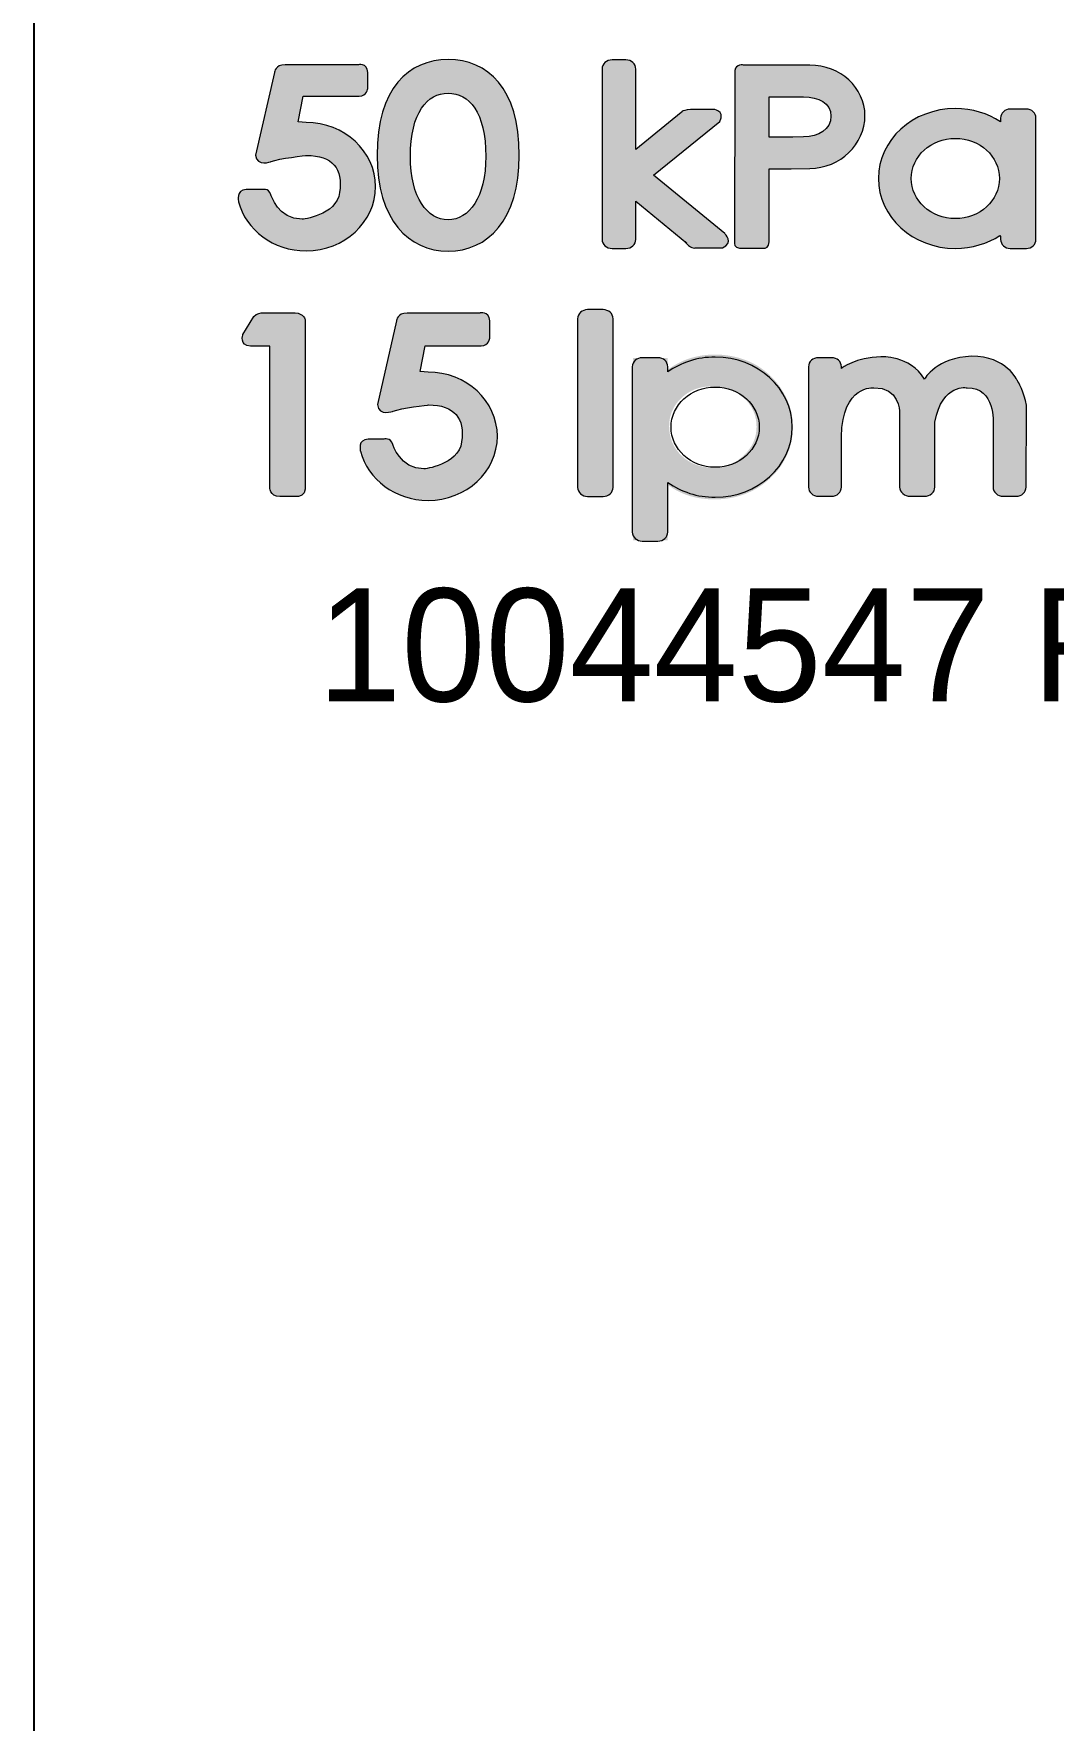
# Model space of a CAD drawing. Header units: inches. Extents: x 0.3 to 16.7, y 0.1 to 10.9.
# Drawn here: x 11.009 to 11.349, y 5.781 to 6.344 of the extents above; entities that cross this region are included whole.
import ezdxf

# ---------------------------------------------------------------- set-up
doc = ezdxf.new("R2010")
doc.units = ezdxf.units.IN
doc.header["$MEASUREMENT"] = 0
doc.layers.add('DIM', color=7, linetype='Continuous')
doc.layers.add('Layer 1', color=7, linetype='Continuous')

msp = doc.modelspace()

# ---------------------------------------------------------------- hatches: boundary and pattern name
at = {"layer": 'DIM'}
h = msp.add_hatch(color=256, dxfattribs=at)
edge = h.paths.add_edge_path()
edge.add_spline(control_points=[(11.09951, 6.31479), (11.11233, 6.31479), (11.12273, 6.30518), (11.12273, 6.29334), (11.12273, 6.2815), (11.11233, 6.2719), (11.09951, 6.2719), (11.08856, 6.2719), (11.07939, 6.2789), (11.07695, 6.28832), (11.07695, 6.28832), (11.07594, 6.29234), (11.07948, 6.29234), (11.07948, 6.29234), (11.0847, 6.29234), (11.0847, 6.29234), (11.0847, 6.29234), (11.08711, 6.29305), (11.08776, 6.29062), (11.08776, 6.29062), (11.09018, 6.28242), (11.09818, 6.28242), (11.09818, 6.28242), (11.10961, 6.28357), (11.11075, 6.29143), (11.11191, 6.2993), (11.10835, 6.30379), (11.09971, 6.30379), (11.09971, 6.30379), (11.09029, 6.30275), (11.08789, 6.30171), (11.08789, 6.30171), (11.08304, 6.29986), (11.08266, 6.30391), (11.08266, 6.30391), (11.08901, 6.33155), (11.08901, 6.33155), (11.08901, 6.33155), (11.08916, 6.33408), (11.09259, 6.33408), (11.09259, 6.33408), (11.11687, 6.33408), (11.11687, 6.33408), (11.11687, 6.33408), (11.11992, 6.33488), (11.12017, 6.33155), (11.12017, 6.33155), (11.12017, 6.32622), (11.12017, 6.32622), (11.12017, 6.32622), (11.12005, 6.32368), (11.11724, 6.32358), (11.11724, 6.32358), (11.09855, 6.32358), (11.09855, 6.32358), (11.09855, 6.32358), (11.0969, 6.31501), (11.0969, 6.31501), (11.0969, 6.31501), (11.09951, 6.31479), (11.09951, 6.31479)], knot_values=[0, 0, 0, 0, 1, 1, 1, 2, 2, 2, 3, 3, 3, 4, 4, 4, 5, 5, 5, 6, 6, 6, 7, 7, 7, 8, 8, 8, 9, 9, 9, 10, 10, 10, 11, 11, 11, 12, 12, 12, 13, 13, 13, 14, 14, 14, 15, 15, 15, 16, 16, 16, 17, 17, 17, 18, 18, 18, 19, 19, 19, 20, 20, 20, 20], degree=3, periodic=0)
h = msp.add_hatch(color=256, dxfattribs=at)
edge = h.paths.add_edge_path()
edge.add_spline(control_points=[(11.17078, 6.30379), (11.17078, 6.28219), (11.16014, 6.27176), (11.14699, 6.27176), (11.13388, 6.27176), (11.12323, 6.28228), (11.12323, 6.30379), (11.12323, 6.32622), (11.13388, 6.33582), (11.14699, 6.33582), (11.16014, 6.33582), (11.17078, 6.32634), (11.17078, 6.30379)], knot_values=[0, 0, 0, 0, 1, 1, 1, 2, 2, 2, 3, 3, 3, 4, 4, 4, 4], degree=3, periodic=0)
edge = h.paths.add_edge_path(flags=16)
edge.add_spline(control_points=[(11.14699, 6.32461), (11.14004, 6.32461), (11.13441, 6.31812), (11.13441, 6.30344), (11.13441, 6.28959), (11.14004, 6.28228), (11.14699, 6.28228), (11.15397, 6.28228), (11.15959, 6.28969), (11.15959, 6.30344), (11.15959, 6.31823), (11.15397, 6.32461), (11.14699, 6.32461)], knot_values=[0, 0, 0, 0, 1, 1, 1, 2, 2, 2, 3, 3, 3, 4, 4, 4, 4], degree=3, periodic=0)
h = msp.add_hatch(color=256, dxfattribs=at)
edge = h.paths.add_edge_path()
edge.add_spline(control_points=[(11.20973, 6.28847), (11.20973, 6.28847), (11.20973, 6.27572), (11.20973, 6.27572), (11.20973, 6.27406), (11.20823, 6.27269), (11.2064, 6.27269), (11.2064, 6.27269), (11.20177, 6.27269), (11.20177, 6.27269), (11.19993, 6.27269), (11.19845, 6.27406), (11.19845, 6.27572), (11.19845, 6.27572), (11.19845, 6.33265), (11.19845, 6.33265), (11.19845, 6.33436), (11.19993, 6.3357), (11.20177, 6.3357), (11.20177, 6.3357), (11.2064, 6.3357), (11.2064, 6.3357), (11.20823, 6.3357), (11.20973, 6.33436), (11.20973, 6.33265), (11.20973, 6.33265), (11.20973, 6.30575), (11.20973, 6.30575), (11.20973, 6.30575), (11.22492, 6.31814), (11.22492, 6.31814), (11.22492, 6.31814), (11.22524, 6.31917), (11.22934, 6.31917), (11.22934, 6.31917), (11.2355, 6.31917), (11.2355, 6.31917), (11.2355, 6.31917), (11.2396, 6.31909), (11.23785, 6.31507), (11.23785, 6.31507), (11.21558, 6.29723), (11.21558, 6.29723), (11.21558, 6.29723), (11.2395, 6.27764), (11.2395, 6.27764), (11.2395, 6.27764), (11.24267, 6.27446), (11.23868, 6.27288), (11.23868, 6.27288), (11.22985, 6.27288), (11.22985, 6.27288), (11.22985, 6.27288), (11.22842, 6.27242), (11.22677, 6.27419), (11.22513, 6.27594), (11.22677, 6.27446), (11.22677, 6.27446), (11.22677, 6.27446), (11.20973, 6.28847), (11.20973, 6.28847)], knot_values=[0, 0, 0, 0, 1, 1, 1, 2, 2, 2, 3, 3, 3, 4, 4, 4, 5, 5, 5, 6, 6, 6, 7, 7, 7, 8, 8, 8, 9, 9, 9, 10, 10, 10, 11, 11, 11, 12, 12, 12, 13, 13, 13, 14, 14, 14, 15, 15, 15, 16, 16, 16, 17, 17, 17, 18, 18, 18, 19, 19, 19, 20, 20, 20, 20], degree=3, periodic=0)
h = msp.add_hatch(color=256, dxfattribs=at)
edge = h.paths.add_edge_path()
edge.add_spline(control_points=[(11.26169, 6.29925), (11.26169, 6.29925), (11.25433, 6.29925), (11.25433, 6.29925), (11.25433, 6.29925), (11.25428, 6.27495), (11.25428, 6.27495), (11.25428, 6.27288), (11.25298, 6.2728), (11.25298, 6.2728), (11.25298, 6.2728), (11.24443, 6.2728), (11.24443, 6.2728), (11.24257, 6.27288), (11.24267, 6.27457), (11.24267, 6.27457), (11.24267, 6.27457), (11.2428, 6.33218), (11.2428, 6.33218), (11.2431, 6.33445), (11.24579, 6.33398), (11.24579, 6.33398), (11.24579, 6.33398), (11.26789, 6.33398), (11.26789, 6.33398), (11.27808, 6.33398), (11.28631, 6.32639), (11.28631, 6.31703), (11.28631, 6.30767), (11.27808, 6.29943), (11.26789, 6.29943), (11.26789, 6.29943), (11.26169, 6.29925), (11.26169, 6.29925)], knot_values=[0, 0, 0, 0, 1, 1, 1, 2, 2, 2, 3, 3, 3, 4, 4, 4, 5, 5, 5, 6, 6, 6, 7, 7, 7, 8, 8, 8, 9, 9, 9, 10, 10, 10, 11, 11, 11, 11], degree=3, periodic=0)
edge = h.paths.add_edge_path(flags=16)
edge.add_spline(control_points=[(11.26576, 6.30996), (11.27081, 6.30996), (11.27492, 6.3124), (11.27492, 6.3169), (11.27492, 6.32139), (11.27081, 6.32334), (11.26576, 6.32334), (11.26576, 6.32334), (11.25433, 6.32334), (11.25433, 6.32334), (11.25433, 6.32334), (11.25433, 6.30986), (11.25433, 6.30986), (11.25433, 6.30986), (11.26221, 6.30986), (11.26221, 6.30986), (11.26221, 6.30986), (11.26576, 6.30996), (11.26576, 6.30996)], knot_values=[0, 0, 0, 0, 1, 1, 1, 2, 2, 2, 3, 3, 3, 4, 4, 4, 5, 5, 5, 6, 6, 6, 6], degree=3, periodic=0)
h = msp.add_hatch(color=256, dxfattribs=at)
edge = h.paths.add_edge_path()
edge.add_spline(control_points=[(11.33142, 6.27703), (11.32722, 6.27431), (11.32206, 6.27269), (11.31652, 6.27269), (11.30229, 6.27269), (11.29081, 6.28314), (11.29081, 6.29608), (11.29081, 6.30899), (11.30229, 6.31945), (11.31652, 6.31945), (11.32214, 6.31945), (11.32736, 6.3178), (11.33159, 6.31502), (11.33159, 6.31502), (11.33165, 6.31572), (11.33165, 6.31572), (11.33165, 6.31572), (11.33165, 6.31625), (11.33165, 6.31625), (11.33165, 6.31789), (11.33308, 6.31928), (11.33485, 6.31928), (11.33485, 6.31928), (11.34026, 6.31928), (11.34026, 6.31928), (11.34202, 6.31928), (11.34346, 6.31789), (11.34346, 6.31625), (11.34346, 6.31625), (11.34346, 6.27572), (11.34346, 6.27572), (11.34346, 6.27405), (11.34202, 6.27269), (11.34026, 6.27269), (11.34026, 6.27269), (11.33485, 6.27269), (11.33485, 6.27269), (11.33308, 6.27269), (11.33165, 6.27405), (11.33165, 6.27572), (11.33165, 6.27572), (11.33165, 6.2767), (11.33165, 6.2767), (11.33165, 6.2767), (11.33142, 6.27703), (11.33142, 6.27703)], knot_values=[0, 0, 0, 0, 1, 1, 1, 2, 2, 2, 3, 3, 3, 4, 4, 4, 5, 5, 5, 6, 6, 6, 7, 7, 7, 8, 8, 8, 9, 9, 9, 10, 10, 10, 11, 11, 11, 12, 12, 12, 13, 13, 13, 14, 14, 14, 15, 15, 15, 15], degree=3, periodic=0)
edge = h.paths.add_edge_path(flags=16)
edge.add_spline(control_points=[(11.31652, 6.28267), (11.32465, 6.28267), (11.33125, 6.28868), (11.33125, 6.29608), (11.33125, 6.30348), (11.32465, 6.30947), (11.31652, 6.30947), (11.30837, 6.30947), (11.30178, 6.30348), (11.30178, 6.29608), (11.30178, 6.28868), (11.30837, 6.28267), (11.31652, 6.28267)], knot_values=[0, 0, 0, 0, 1, 1, 1, 2, 2, 2, 3, 3, 3, 4, 4, 4, 4], degree=3, periodic=0)
h = msp.add_hatch(color=256, dxfattribs=at)
edge = h.paths.add_edge_path()
edge.add_spline(control_points=[(11.0821, 6.24997), (11.0821, 6.24997), (11.07842, 6.24389), (11.07842, 6.24389), (11.07842, 6.24389), (11.07714, 6.24012), (11.08099, 6.24004), (11.08099, 6.24004), (11.08742, 6.24004), (11.08742, 6.24004), (11.08742, 6.24004), (11.08742, 6.19295), (11.08742, 6.19295), (11.08742, 6.19295), (11.08732, 6.18976), (11.09073, 6.18976), (11.09073, 6.18976), (11.09699, 6.18976), (11.09699, 6.18976), (11.09699, 6.18976), (11.09927, 6.19026), (11.09927, 6.19218), (11.09927, 6.19218), (11.09927, 6.2488), (11.09927, 6.2488), (11.09927, 6.2488), (11.09872, 6.25113), (11.09587, 6.25113), (11.09587, 6.25113), (11.08477, 6.25113), (11.08477, 6.25113), (11.08477, 6.25113), (11.08291, 6.25109), (11.0821, 6.24997)], knot_values=[0, 0, 0, 0, 1, 1, 1, 2, 2, 2, 3, 3, 3, 4, 4, 4, 5, 5, 5, 6, 6, 6, 7, 7, 7, 8, 8, 8, 9, 9, 9, 10, 10, 10, 11, 11, 11, 11], degree=3, periodic=0)
h = msp.add_hatch(color=256, dxfattribs=at)
edge = h.paths.add_edge_path()
edge.add_spline(control_points=[(11.14028, 6.23135), (11.15308, 6.23135), (11.16347, 6.22172), (11.16347, 6.20989), (11.16347, 6.19807), (11.15308, 6.18847), (11.14028, 6.18847), (11.12931, 6.18847), (11.12015, 6.19548), (11.11769, 6.20491), (11.11769, 6.20491), (11.11669, 6.20892), (11.12025, 6.20892), (11.12025, 6.20892), (11.12546, 6.20892), (11.12546, 6.20892), (11.12546, 6.20892), (11.12787, 6.20962), (11.12849, 6.20718), (11.12849, 6.20718), (11.13091, 6.199), (11.13892, 6.199), (11.13892, 6.199), (11.15038, 6.20014), (11.15152, 6.208), (11.15266, 6.21586), (11.14911, 6.22038), (11.14046, 6.22038), (11.14046, 6.22038), (11.13105, 6.21932), (11.12864, 6.21828), (11.12864, 6.21828), (11.1238, 6.21644), (11.12341, 6.22049), (11.12341, 6.22049), (11.12977, 6.24853), (11.12977, 6.24853), (11.12977, 6.24853), (11.1299, 6.25109), (11.13335, 6.25109), (11.13335, 6.25109), (11.15761, 6.25109), (11.15761, 6.25109), (11.15761, 6.25109), (11.16067, 6.25187), (11.16093, 6.24853), (11.16093, 6.24853), (11.16093, 6.24279), (11.16093, 6.24279), (11.16093, 6.24279), (11.16079, 6.24024), (11.15801, 6.24015), (11.15801, 6.24015), (11.1393, 6.24015), (11.1393, 6.24015), (11.1393, 6.24015), (11.13765, 6.2316), (11.13765, 6.2316), (11.13765, 6.2316), (11.14028, 6.23135), (11.14028, 6.23135)], knot_values=[0, 0, 0, 0, 1, 1, 1, 2, 2, 2, 3, 3, 3, 4, 4, 4, 5, 5, 5, 6, 6, 6, 7, 7, 7, 8, 8, 8, 9, 9, 9, 10, 10, 10, 11, 11, 11, 12, 12, 12, 13, 13, 13, 14, 14, 14, 15, 15, 15, 16, 16, 16, 17, 17, 17, 18, 18, 18, 19, 19, 19, 20, 20, 20, 20], degree=3, periodic=0)
h = msp.add_hatch(color=256, dxfattribs=at)
edge = h.paths.add_edge_path()
edge.add_spline(control_points=[(11.20213, 6.19279), (11.20213, 6.19112), (11.20063, 6.18976), (11.19879, 6.18976), (11.19879, 6.18976), (11.19362, 6.18976), (11.19362, 6.18976), (11.19177, 6.18976), (11.19028, 6.19112), (11.19028, 6.19279), (11.19028, 6.19279), (11.19028, 6.24921), (11.19028, 6.24921), (11.19028, 6.25088), (11.19177, 6.25222), (11.19362, 6.25222), (11.19362, 6.25222), (11.19879, 6.25222), (11.19879, 6.25222), (11.20063, 6.25222), (11.20213, 6.25088), (11.20213, 6.24921), (11.20213, 6.24921), (11.20213, 6.19279), (11.20213, 6.19279)], knot_values=[0, 0, 0, 0, 1, 1, 1, 2, 2, 2, 3, 3, 3, 4, 4, 4, 5, 5, 5, 6, 6, 6, 7, 7, 7, 8, 8, 8, 8], degree=3, periodic=0)
h = msp.add_hatch(color=256, dxfattribs=at)
edge = h.paths.add_edge_path()
edge.add_spline(control_points=[(11.22041, 6.19369), (11.22041, 6.19369), (11.22041, 6.17513), (11.22041, 6.17513), (11.22041, 6.17513), (11.20881, 6.17513), (11.20881, 6.17513), (11.20881, 6.17513), (11.20881, 6.23603), (11.20881, 6.23603), (11.20881, 6.23603), (11.22041, 6.23603), (11.22041, 6.23603), (11.22041, 6.23603), (11.22041, 6.23218), (11.22041, 6.23218), (11.22277, 6.23388), (11.22523, 6.23516), (11.22781, 6.23597), (11.23038, 6.23678), (11.23315, 6.23721), (11.23614, 6.23721), (11.23932, 6.23721), (11.24233, 6.23674), (11.24515, 6.23582), (11.24797, 6.23494), (11.2505, 6.23359), (11.25275, 6.23181), (11.25578, 6.2294), (11.25811, 6.22657), (11.25976, 6.2233), (11.2614, 6.22004), (11.26222, 6.2166), (11.26222, 6.2129), (11.26222, 6.20947), (11.26147, 6.20617), (11.25999, 6.20308), (11.2585, 6.19995), (11.25639, 6.19725), (11.25366, 6.195), (11.25133, 6.19299), (11.24867, 6.19146), (11.24568, 6.1904), (11.24268, 6.18933), (11.23954, 6.1888), (11.23623, 6.1888), (11.23301, 6.1888), (11.23011, 6.18919), (11.22755, 6.19), (11.225, 6.19078), (11.22261, 6.19203), (11.22041, 6.19369)], knot_values=[0, 0, 0, 0, 1, 1, 1, 2, 2, 2, 3, 3, 3, 4, 4, 4, 5, 5, 5, 6, 6, 6, 7, 7, 7, 8, 8, 8, 9, 9, 9, 10, 10, 10, 11, 11, 11, 12, 12, 12, 13, 13, 13, 14, 14, 14, 15, 15, 15, 16, 16, 16, 17, 17, 17, 17], degree=3, periodic=0)
edge = h.paths.add_edge_path(flags=16)
edge.add_spline(control_points=[(11.22086, 6.21324), (11.22086, 6.20929), (11.22226, 6.20603), (11.22504, 6.20338), (11.22783, 6.20075), (11.23128, 6.19942), (11.23539, 6.19942), (11.23945, 6.19942), (11.24291, 6.20075), (11.24578, 6.20345), (11.24863, 6.20614), (11.25007, 6.20933), (11.25007, 6.21307), (11.25007, 6.21695), (11.24863, 6.22017), (11.24576, 6.22272), (11.24287, 6.22529), (11.23923, 6.22657), (11.23484, 6.22657), (11.23099, 6.22657), (11.2277, 6.22529), (11.22496, 6.22271), (11.22222, 6.22014), (11.22086, 6.21697), (11.22086, 6.21324)], knot_values=[0, 0, 0, 0, 1, 1, 1, 2, 2, 2, 3, 3, 3, 4, 4, 4, 5, 5, 5, 6, 6, 6, 7, 7, 7, 8, 8, 8, 8], degree=3, periodic=0)
h = msp.add_hatch(color=256, dxfattribs=at)
edge = h.paths.add_edge_path()
edge.add_spline(control_points=[(11.27844, 6.20973), (11.27844, 6.20973), (11.27844, 6.19289), (11.27844, 6.19289), (11.27844, 6.1912), (11.27693, 6.18984), (11.27507, 6.18984), (11.27507, 6.18984), (11.27075, 6.18984), (11.27075, 6.18984), (11.26889, 6.18984), (11.2674, 6.1912), (11.2674, 6.19289), (11.2674, 6.19289), (11.2674, 6.23314), (11.2674, 6.23314), (11.2674, 6.23484), (11.26889, 6.23617), (11.27075, 6.23617), (11.27075, 6.23617), (11.27507, 6.23617), (11.27507, 6.23617), (11.27693, 6.23617), (11.27844, 6.23484), (11.27844, 6.23314), (11.27844, 6.23314), (11.27844, 6.2326), (11.27844, 6.2326), (11.27844, 6.2326), (11.28321, 6.23637), (11.29165, 6.23644), (11.29165, 6.23644), (11.30128, 6.23704), (11.30616, 6.22901), (11.30616, 6.22901), (11.31039, 6.23637), (11.32196, 6.23662), (11.33353, 6.23685), (11.33729, 6.22842), (11.33729, 6.22842), (11.33729, 6.22842), (11.33969, 6.22441), (11.34023, 6.22034), (11.34023, 6.22034), (11.34014, 6.19289), (11.34014, 6.19289), (11.34014, 6.1912), (11.33864, 6.18984), (11.33681, 6.18984), (11.33681, 6.18984), (11.33246, 6.18984), (11.33246, 6.18984), (11.33062, 6.18984), (11.32912, 6.1912), (11.32912, 6.19289), (11.32912, 6.19289), (11.32912, 6.21406), (11.32912, 6.21406), (11.32912, 6.21406), (11.32994, 6.22635), (11.3205, 6.22608), (11.3205, 6.22608), (11.31213, 6.22785), (11.30966, 6.21466), (11.30966, 6.21466), (11.30966, 6.19289), (11.30966, 6.19289), (11.30966, 6.1912), (11.30806, 6.18984), (11.30608, 6.18984), (11.30608, 6.18984), (11.30145, 6.18984), (11.30145, 6.18984), (11.29949, 6.18984), (11.2979, 6.1912), (11.2979, 6.19289), (11.2979, 6.19289), (11.2979, 6.21808), (11.2979, 6.21808), (11.2979, 6.21808), (11.29771, 6.22652), (11.28925, 6.22608), (11.28925, 6.22608), (11.27879, 6.22736), (11.27844, 6.20973)], knot_values=[0, 0, 0, 0, 1, 1, 1, 2, 2, 2, 3, 3, 3, 4, 4, 4, 5, 5, 5, 6, 6, 6, 7, 7, 7, 8, 8, 8, 9, 9, 9, 10, 10, 10, 11, 11, 11, 12, 12, 12, 13, 13, 13, 14, 14, 14, 15, 15, 15, 16, 16, 16, 17, 17, 17, 18, 18, 18, 19, 19, 19, 20, 20, 20, 21, 21, 21, 22, 22, 22, 23, 23, 23, 24, 24, 24, 25, 25, 25, 26, 26, 26, 27, 27, 27, 28, 28, 28, 28], degree=3, periodic=0)

# ---------------------------------------------------------------- linework, layer by layer
msp.add_line((11.00851, 6.88808), (11.00851, 5.31328), dxfattribs=at)
msp.add_lwpolyline([(11.00851, 6.88808), (11.00851, 5.31328), (11.59906, 5.31328), (11.59906, 6.88808)], close=True, dxfattribs=at)
at = {"layer": 'Layer 1', "lineweight": 0}
for points, knots in [([(11.09951, 6.31479), (11.11233, 6.31479), (11.12273, 6.30518), (11.12273, 6.29334), (11.12273, 6.2815), (11.11233, 6.2719), (11.09951, 6.2719), (11.08856, 6.2719), (11.07939, 6.2789), (11.07695, 6.28832), (11.07695, 6.28832), (11.07594, 6.29234), (11.07948, 6.29234), (11.07948, 6.29234), (11.0847, 6.29234), (11.0847, 6.29234), (11.0847, 6.29234), (11.08711, 6.29305), (11.08776, 6.29062), (11.08776, 6.29062), (11.09018, 6.28242), (11.09818, 6.28242), (11.09818, 6.28242), (11.10961, 6.28357), (11.11075, 6.29143), (11.11191, 6.2993), (11.10835, 6.30379), (11.09971, 6.30379), (11.09971, 6.30379), (11.09029, 6.30275), (11.08789, 6.30171), (11.08789, 6.30171), (11.08304, 6.29986), (11.08266, 6.30391), (11.08266, 6.30391), (11.08901, 6.33155), (11.08901, 6.33155), (11.08901, 6.33155), (11.08916, 6.33408), (11.09259, 6.33408), (11.09259, 6.33408), (11.11687, 6.33408), (11.11687, 6.33408), (11.11687, 6.33408), (11.11992, 6.33488), (11.12017, 6.33155), (11.12017, 6.33155), (11.12017, 6.32622), (11.12017, 6.32622), (11.12017, 6.32622), (11.12005, 6.32368), (11.11724, 6.32358), (11.11724, 6.32358), (11.09855, 6.32358), (11.09855, 6.32358), (11.09855, 6.32358), (11.0969, 6.31501), (11.0969, 6.31501), (11.0969, 6.31501), (11.09951, 6.31479), (11.09951, 6.31479)], [0, 0, 0, 0, 1, 1, 1, 2, 2, 2, 3, 3, 3, 4, 4, 4, 5, 5, 5, 6, 6, 6, 7, 7, 7, 8, 8, 8, 9, 9, 9, 10, 10, 10, 11, 11, 11, 12, 12, 12, 13, 13, 13, 14, 14, 14, 15, 15, 15, 16, 16, 16, 17, 17, 17, 18, 18, 18, 19, 19, 19, 20, 20, 20, 20]), ([(11.17078, 6.30379), (11.17078, 6.28219), (11.16014, 6.27176), (11.14699, 6.27176), (11.13388, 6.27176), (11.12323, 6.28228), (11.12323, 6.30379), (11.12323, 6.32622), (11.13388, 6.33582), (11.14699, 6.33582), (11.16014, 6.33582), (11.17078, 6.32634), (11.17078, 6.30379)], [0, 0, 0, 0, 1, 1, 1, 2, 2, 2, 3, 3, 3, 4, 4, 4, 4]), ([(11.20973, 6.28847), (11.20973, 6.28847), (11.20973, 6.27572), (11.20973, 6.27572), (11.20973, 6.27406), (11.20823, 6.27269), (11.2064, 6.27269), (11.2064, 6.27269), (11.20177, 6.27269), (11.20177, 6.27269), (11.19993, 6.27269), (11.19845, 6.27406), (11.19845, 6.27572), (11.19845, 6.27572), (11.19845, 6.33265), (11.19845, 6.33265), (11.19845, 6.33436), (11.19993, 6.3357), (11.20177, 6.3357), (11.20177, 6.3357), (11.2064, 6.3357), (11.2064, 6.3357), (11.20823, 6.3357), (11.20973, 6.33436), (11.20973, 6.33265), (11.20973, 6.33265), (11.20973, 6.30575), (11.20973, 6.30575), (11.20973, 6.30575), (11.22492, 6.31814), (11.22492, 6.31814), (11.22492, 6.31814), (11.22524, 6.31917), (11.22934, 6.31917), (11.22934, 6.31917), (11.2355, 6.31917), (11.2355, 6.31917), (11.2355, 6.31917), (11.2396, 6.31909), (11.23785, 6.31507), (11.23785, 6.31507), (11.21558, 6.29723), (11.21558, 6.29723), (11.21558, 6.29723), (11.2395, 6.27764), (11.2395, 6.27764), (11.2395, 6.27764), (11.24267, 6.27446), (11.23868, 6.27288), (11.23868, 6.27288), (11.22985, 6.27288), (11.22985, 6.27288), (11.22985, 6.27288), (11.22842, 6.27242), (11.22677, 6.27419), (11.22513, 6.27594), (11.22677, 6.27446), (11.22677, 6.27446), (11.22677, 6.27446), (11.20973, 6.28847), (11.20973, 6.28847)], [0, 0, 0, 0, 1, 1, 1, 2, 2, 2, 3, 3, 3, 4, 4, 4, 5, 5, 5, 6, 6, 6, 7, 7, 7, 8, 8, 8, 9, 9, 9, 10, 10, 10, 11, 11, 11, 12, 12, 12, 13, 13, 13, 14, 14, 14, 15, 15, 15, 16, 16, 16, 17, 17, 17, 18, 18, 18, 19, 19, 19, 20, 20, 20, 20]), ([(11.26169, 6.29925), (11.26169, 6.29925), (11.25433, 6.29925), (11.25433, 6.29925), (11.25433, 6.29925), (11.25428, 6.27495), (11.25428, 6.27495), (11.25428, 6.27288), (11.25298, 6.2728), (11.25298, 6.2728), (11.25298, 6.2728), (11.24443, 6.2728), (11.24443, 6.2728), (11.24257, 6.27288), (11.24267, 6.27457), (11.24267, 6.27457), (11.24267, 6.27457), (11.2428, 6.33218), (11.2428, 6.33218), (11.2431, 6.33445), (11.24579, 6.33398), (11.24579, 6.33398), (11.24579, 6.33398), (11.26789, 6.33398), (11.26789, 6.33398), (11.27808, 6.33398), (11.28631, 6.32639), (11.28631, 6.31703), (11.28631, 6.30767), (11.27808, 6.29943), (11.26789, 6.29943), (11.26789, 6.29943), (11.26169, 6.29925), (11.26169, 6.29925)], [0, 0, 0, 0, 1, 1, 1, 2, 2, 2, 3, 3, 3, 4, 4, 4, 5, 5, 5, 6, 6, 6, 7, 7, 7, 8, 8, 8, 9, 9, 9, 10, 10, 10, 11, 11, 11, 11]), ([(11.14699, 6.32461), (11.14004, 6.32461), (11.13441, 6.31812), (11.13441, 6.30344), (11.13441, 6.28959), (11.14004, 6.28228), (11.14699, 6.28228), (11.15397, 6.28228), (11.15959, 6.28969), (11.15959, 6.30344), (11.15959, 6.31823), (11.15397, 6.32461), (11.14699, 6.32461)], [0, 0, 0, 0, 1, 1, 1, 2, 2, 2, 3, 3, 3, 4, 4, 4, 4]), ([(11.26576, 6.30996), (11.27081, 6.30996), (11.27492, 6.3124), (11.27492, 6.3169), (11.27492, 6.32139), (11.27081, 6.32334), (11.26576, 6.32334), (11.26576, 6.32334), (11.25433, 6.32334), (11.25433, 6.32334), (11.25433, 6.32334), (11.25433, 6.30986), (11.25433, 6.30986), (11.25433, 6.30986), (11.26221, 6.30986), (11.26221, 6.30986), (11.26221, 6.30986), (11.26576, 6.30996), (11.26576, 6.30996)], [0, 0, 0, 0, 1, 1, 1, 2, 2, 2, 3, 3, 3, 4, 4, 4, 5, 5, 5, 6, 6, 6, 6]), ([(11.33142, 6.27703), (11.32722, 6.27431), (11.32206, 6.27269), (11.31652, 6.27269), (11.30229, 6.27269), (11.29081, 6.28314), (11.29081, 6.29608), (11.29081, 6.30899), (11.30229, 6.31945), (11.31652, 6.31945), (11.32214, 6.31945), (11.32736, 6.3178), (11.33159, 6.31502), (11.33159, 6.31502), (11.33165, 6.31572), (11.33165, 6.31572), (11.33165, 6.31572), (11.33165, 6.31625), (11.33165, 6.31625), (11.33165, 6.31789), (11.33308, 6.31928), (11.33485, 6.31928), (11.33485, 6.31928), (11.34026, 6.31928), (11.34026, 6.31928), (11.34202, 6.31928), (11.34346, 6.31789), (11.34346, 6.31625), (11.34346, 6.31625), (11.34346, 6.27572), (11.34346, 6.27572), (11.34346, 6.27405), (11.34202, 6.27269), (11.34026, 6.27269), (11.34026, 6.27269), (11.33485, 6.27269), (11.33485, 6.27269), (11.33308, 6.27269), (11.33165, 6.27405), (11.33165, 6.27572), (11.33165, 6.27572), (11.33165, 6.2767), (11.33165, 6.2767), (11.33165, 6.2767), (11.33142, 6.27703), (11.33142, 6.27703)], [0, 0, 0, 0, 1, 1, 1, 2, 2, 2, 3, 3, 3, 4, 4, 4, 5, 5, 5, 6, 6, 6, 7, 7, 7, 8, 8, 8, 9, 9, 9, 10, 10, 10, 11, 11, 11, 12, 12, 12, 13, 13, 13, 14, 14, 14, 15, 15, 15, 15]), ([(11.31652, 6.28267), (11.32465, 6.28267), (11.33125, 6.28868), (11.33125, 6.29608), (11.33125, 6.30348), (11.32465, 6.30947), (11.31652, 6.30947), (11.30837, 6.30947), (11.30178, 6.30348), (11.30178, 6.29608), (11.30178, 6.28868), (11.30837, 6.28267), (11.31652, 6.28267)], [0, 0, 0, 0, 1, 1, 1, 2, 2, 2, 3, 3, 3, 4, 4, 4, 4]), ([(11.0821, 6.24997), (11.0821, 6.24997), (11.07842, 6.24389), (11.07842, 6.24389), (11.07842, 6.24389), (11.07714, 6.24012), (11.08099, 6.24004), (11.08099, 6.24004), (11.08742, 6.24004), (11.08742, 6.24004), (11.08742, 6.24004), (11.08742, 6.19295), (11.08742, 6.19295), (11.08742, 6.19295), (11.08732, 6.18976), (11.09073, 6.18976), (11.09073, 6.18976), (11.09699, 6.18976), (11.09699, 6.18976), (11.09699, 6.18976), (11.09927, 6.19026), (11.09927, 6.19218), (11.09927, 6.19218), (11.09927, 6.2488), (11.09927, 6.2488), (11.09927, 6.2488), (11.09872, 6.25113), (11.09587, 6.25113), (11.09587, 6.25113), (11.08477, 6.25113), (11.08477, 6.25113), (11.08477, 6.25113), (11.08291, 6.25109), (11.0821, 6.24997)], [0, 0, 0, 0, 1, 1, 1, 2, 2, 2, 3, 3, 3, 4, 4, 4, 5, 5, 5, 6, 6, 6, 7, 7, 7, 8, 8, 8, 9, 9, 9, 10, 10, 10, 11, 11, 11, 11]), ([(11.14028, 6.23135), (11.15308, 6.23135), (11.16347, 6.22172), (11.16347, 6.20989), (11.16347, 6.19807), (11.15308, 6.18847), (11.14028, 6.18847), (11.12931, 6.18847), (11.12015, 6.19548), (11.11769, 6.20491), (11.11769, 6.20491), (11.11669, 6.20892), (11.12025, 6.20892), (11.12025, 6.20892), (11.12546, 6.20892), (11.12546, 6.20892), (11.12546, 6.20892), (11.12787, 6.20962), (11.12849, 6.20718), (11.12849, 6.20718), (11.13091, 6.199), (11.13892, 6.199), (11.13892, 6.199), (11.15038, 6.20014), (11.15152, 6.208), (11.15266, 6.21586), (11.14911, 6.22038), (11.14046, 6.22038), (11.14046, 6.22038), (11.13105, 6.21932), (11.12864, 6.21828), (11.12864, 6.21828), (11.1238, 6.21644), (11.12341, 6.22049), (11.12341, 6.22049), (11.12977, 6.24853), (11.12977, 6.24853), (11.12977, 6.24853), (11.1299, 6.25109), (11.13335, 6.25109), (11.13335, 6.25109), (11.15761, 6.25109), (11.15761, 6.25109), (11.15761, 6.25109), (11.16067, 6.25187), (11.16093, 6.24853), (11.16093, 6.24853), (11.16093, 6.24279), (11.16093, 6.24279), (11.16093, 6.24279), (11.16079, 6.24024), (11.15801, 6.24015), (11.15801, 6.24015), (11.1393, 6.24015), (11.1393, 6.24015), (11.1393, 6.24015), (11.13765, 6.2316), (11.13765, 6.2316), (11.13765, 6.2316), (11.14028, 6.23135), (11.14028, 6.23135)], [0, 0, 0, 0, 1, 1, 1, 2, 2, 2, 3, 3, 3, 4, 4, 4, 5, 5, 5, 6, 6, 6, 7, 7, 7, 8, 8, 8, 9, 9, 9, 10, 10, 10, 11, 11, 11, 12, 12, 12, 13, 13, 13, 14, 14, 14, 15, 15, 15, 16, 16, 16, 17, 17, 17, 18, 18, 18, 19, 19, 19, 20, 20, 20, 20]), ([(11.20213, 6.19279), (11.20213, 6.19112), (11.20063, 6.18976), (11.19879, 6.18976), (11.19879, 6.18976), (11.19362, 6.18976), (11.19362, 6.18976), (11.19177, 6.18976), (11.19028, 6.19112), (11.19028, 6.19279), (11.19028, 6.19279), (11.19028, 6.24921), (11.19028, 6.24921), (11.19028, 6.25088), (11.19177, 6.25222), (11.19362, 6.25222), (11.19362, 6.25222), (11.19879, 6.25222), (11.19879, 6.25222), (11.20063, 6.25222), (11.20213, 6.25088), (11.20213, 6.24921), (11.20213, 6.24921), (11.20213, 6.19279), (11.20213, 6.19279)], [0, 0, 0, 0, 1, 1, 1, 2, 2, 2, 3, 3, 3, 4, 4, 4, 5, 5, 5, 6, 6, 6, 7, 7, 7, 8, 8, 8, 8]), ([(11.22041, 6.19369), (11.22041, 6.19369), (11.22041, 6.17786), (11.22041, 6.17786), (11.22041, 6.17616), (11.21891, 6.17483), (11.21707, 6.17483), (11.21707, 6.17483), (11.2119, 6.17483), (11.2119, 6.17483), (11.21004, 6.17483), (11.20855, 6.17616), (11.20855, 6.17786), (11.20855, 6.17786), (11.20855, 6.23316), (11.20855, 6.23316), (11.20855, 6.23484), (11.21004, 6.23617), (11.2119, 6.23617), (11.2119, 6.23617), (11.21707, 6.23617), (11.21707, 6.23617), (11.21891, 6.23617), (11.22041, 6.23484), (11.22041, 6.23316), (11.22041, 6.23316), (11.22041, 6.23236), (11.22041, 6.23236), (11.22041, 6.23236), (11.22037, 6.2314), (11.22037, 6.2314), (11.22473, 6.23451), (11.23026, 6.23637), (11.23624, 6.23637), (11.25047, 6.23637), (11.262, 6.2259), (11.262, 6.21294), (11.262, 6.20001), (11.25047, 6.18952), (11.23624, 6.18952), (11.23031, 6.18952), (11.22481, 6.19135), (11.22048, 6.19445), (11.22048, 6.19445), (11.22041, 6.19369), (11.22041, 6.19369)], [0, 0, 0, 0, 1, 1, 1, 2, 2, 2, 3, 3, 3, 4, 4, 4, 5, 5, 5, 6, 6, 6, 7, 7, 7, 8, 8, 8, 9, 9, 9, 10, 10, 10, 11, 11, 11, 12, 12, 12, 13, 13, 13, 14, 14, 14, 15, 15, 15, 15]), ([(11.27844, 6.20973), (11.27844, 6.20973), (11.27844, 6.19289), (11.27844, 6.19289), (11.27844, 6.1912), (11.27695, 6.18984), (11.27511, 6.18984), (11.27511, 6.18984), (11.27077, 6.18984), (11.27077, 6.18984), (11.2689, 6.18984), (11.26744, 6.1912), (11.26744, 6.19289), (11.26744, 6.19289), (11.26744, 6.23314), (11.26744, 6.23314), (11.26744, 6.23484), (11.2689, 6.23617), (11.27077, 6.23617), (11.27077, 6.23617), (11.27511, 6.23617), (11.27511, 6.23617), (11.27695, 6.23617), (11.27844, 6.23484), (11.27844, 6.23314), (11.27844, 6.23314), (11.27844, 6.2326), (11.27844, 6.2326), (11.27844, 6.2326), (11.28321, 6.23637), (11.29166, 6.23644), (11.29166, 6.23644), (11.30132, 6.23704), (11.30617, 6.22901), (11.30617, 6.22901), (11.31041, 6.23637), (11.32196, 6.23662), (11.33354, 6.23685), (11.3373, 6.22842), (11.3373, 6.22842), (11.3373, 6.22842), (11.3397, 6.22441), (11.34026, 6.22034), (11.34026, 6.22034), (11.34016, 6.19289), (11.34016, 6.19289), (11.34016, 6.1912), (11.33867, 6.18984), (11.33683, 6.18984), (11.33683, 6.18984), (11.33246, 6.18984), (11.33246, 6.18984), (11.33062, 6.18984), (11.32912, 6.1912), (11.32912, 6.19289), (11.32912, 6.19289), (11.32912, 6.21406), (11.32912, 6.21406), (11.32912, 6.21406), (11.32994, 6.22635), (11.32051, 6.22608), (11.32051, 6.22608), (11.31216, 6.22785), (11.30966, 6.21466), (11.30966, 6.21466), (11.30966, 6.19289), (11.30966, 6.19289), (11.30966, 6.1912), (11.30807, 6.18984), (11.30612, 6.18984), (11.30612, 6.18984), (11.30148, 6.18984), (11.30148, 6.18984), (11.2995, 6.18984), (11.2979, 6.1912), (11.2979, 6.19289), (11.2979, 6.19289), (11.2979, 6.21808), (11.2979, 6.21808), (11.2979, 6.21808), (11.29772, 6.22652), (11.28929, 6.22608), (11.28929, 6.22608), (11.27881, 6.22736), (11.27844, 6.20973)], [0, 0, 0, 0, 1, 1, 1, 2, 2, 2, 3, 3, 3, 4, 4, 4, 5, 5, 5, 6, 6, 6, 7, 7, 7, 8, 8, 8, 9, 9, 9, 10, 10, 10, 11, 11, 11, 12, 12, 12, 13, 13, 13, 14, 14, 14, 15, 15, 15, 16, 16, 16, 17, 17, 17, 18, 18, 18, 19, 19, 19, 20, 20, 20, 21, 21, 21, 22, 22, 22, 23, 23, 23, 24, 24, 24, 25, 25, 25, 26, 26, 26, 27, 27, 27, 28, 28, 28, 28]), ([(11.23624, 6.19954), (11.24439, 6.19954), (11.25099, 6.20555), (11.25099, 6.21294), (11.25099, 6.22034), (11.24439, 6.22635), (11.23624, 6.22635), (11.2281, 6.22635), (11.22151, 6.22034), (11.22151, 6.21294), (11.22151, 6.20555), (11.2281, 6.19954), (11.23624, 6.19954)], [0, 0, 0, 0, 1, 1, 1, 2, 2, 2, 3, 3, 3, 4, 4, 4, 4])]:
    msp.add_open_spline(points, degree=3, knots=knots, dxfattribs=at)

# ---------------------------------------------------------------- texts
at = {"layer": 'Layer 1', "color": 7, "insert": (11.10329, 6.12072), "char_height": 0.0377778, "attachment_point": 7}
msp.add_mtext('\\fMyriad Pro|b0|i0|c0|p34;\\W1;10044547 Rev A', dxfattribs=at)

doc.saveas('drawing.dxf')
